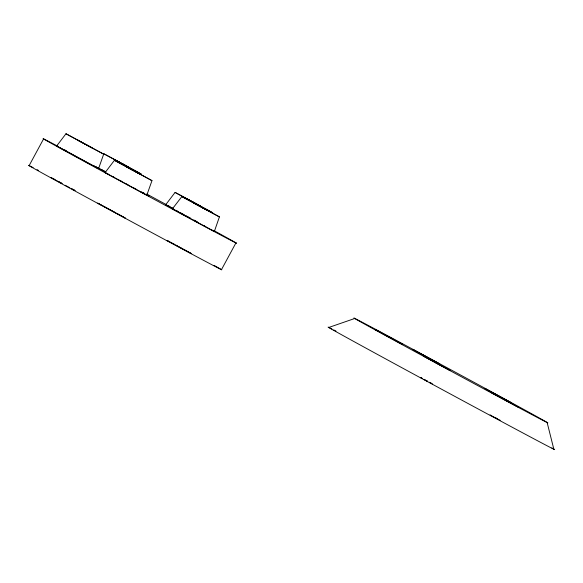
<?xml version="1.0" encoding="UTF-8"?>
<svg xmlns="http://www.w3.org/2000/svg" width="583" height="583" viewBox="0 0 583 583"><rect width="100%" height="100%" fill="white"/><g stroke="black" fill="none" stroke-linecap="round" stroke-linejoin="round"><path stroke-width="0.87" d="M200.333 206.448L181.852 196.588L172.444 208.787L214.355 231.444L219.412 216.891L193.52 202.899L207.745 210.58L201.944 207.402M98.549 168.655L103.687 154.145L65.974 133.755L56.646 145.998L98.549 168.655L68.087 152.061M132.56 170.083L126.096 166.643L140.306 174.317L114.428 160.318L105.115 172.561L146.829 195.145L151.974 180.643L135.023 171.336M29.15 165.594L43.616 138.841M221.438 269.71L235.904 242.958M173.122 208.765L165.747 204.669L175.075 192.426L194.183 202.629M328.87 327.435L354.858 318.449M219.412 216.891L181.852 196.588M172.444 208.787L177.698 211.534M103.687 154.145L84.579 143.943M56.646 145.998L62.979 149.321M165.747 204.669L171.402 207.635M151.974 180.643L114.428 160.318M105.115 172.561L108.278 174.215M95.269 166.41L96.873 167.255M147.659 195.203L149.073 195.939L146.566 194.533M167.19 240.488L168.8 241.34M170.411 242.193L172.021 243.045M191.486 253.671L167.081 240.488M98.396 168.057L105.807 172.029M101.704 205.252L97.696 203.117L125.316 218.093L117.285 213.655M103.308 206.112L115.747 212.824M422.595 378.571L420.438 377.441L422.456 378.571M63.707 149.714L66.63 151.274M178.347 211.877L184.068 214.945M51.049 177.502L54.904 179.564M58.759 181.634L61.842 183.281M65.194 185.285L69.822 187.762M71.366 188.593L75.222 190.656M432.55 384.022L429.328 382.295M490.092 414.87L491.6 415.679M120.608 162.825L115.23 159.961L129.499 167.671L124.303 164.821M83.078 142.952L77.699 140.095L82.895 142.952M86.583 144.948L91.961 147.805L84.921 143.95M112.65 176.547L114.202 177.37M141.968 192.157L143.403 192.922M194.03 220.097L196.937 221.657M186.217 216.104L187.653 216.876M424.089 379.373L425.24 379.992M498.399 419.439L495.426 417.836M123.545 164.326L103.541 153.628L141.188 174.004L122.459 163.823M186.422 215.987L190.306 218.086M119.537 180.242L121.781 181.451M188.426 217.291L189.971 218.122M126.431 183.966L127.998 184.804M435.45 362.422L423.95 356.279L450.477 370.65L435.486 362.619M425.816 380.305L427.667 381.304M193.046 202.09L212.795 212.824L175.075 192.426M192.966 202.148L201.004 206.448L194.904 203.103M84.732 143.95L65.974 133.755M181.007 213.057L184.104 214.733M193.84 220.214L197.724 222.312M495.193 417.617L497.029 418.609M492.97 416.51L494.807 417.501M172.808 243.468L174.383 244.321M175.949 245.173L177.523 246.026M179.098 246.871L183.033 248.999M184.607 249.852L186.174 250.705M425.634 380.298L427.477 381.297M175.986 210.325L177.421 211.104M105.64 172.189L96.363 167.11M143.207 192.703L144.686 193.505M134.017 188.076L136.087 189.198M491.265 415.584L492.402 416.196M429.511 382.302L431.223 383.228M423.921 379.365L425.065 379.985M72.43 189.045L74.697 190.277M52.324 178.296L62.155 183.638M203.591 225.497L205.784 226.7M140.153 191.421L145.043 194.11M498.735 419.534L500.178 420.328M186.946 251.127L191.552 253.678M211.381 229.768L214.355 231.444M94.213 165.878L94.592 166.111M547.145 422.566A109.99 0.576 28.4 0 1 393.532 339.962A109.99 0.576 28.4 0 1 412.334 348.998A109.99 0.576 28.4 0 1 547.145 422.566L553.85 449.245M213.99 265.345A109.99 0.576 28.4 0 1 130.235 220.972A109.99 0.576 28.4 0 1 33.122 167.613M37.072 169.682A109.99 0.576 28.4 0 1 38.42 170.389M214.041 230.642A109.99 0.576 28.4 0 1 209.333 228.973A109.99 0.576 28.4 0 1 80.33 159.283A109.99 0.576 28.4 0 1 57.498 146.078M64.728 149.918A109.99 0.576 28.4 0 1 66.207 150.706M101.092 169.391A109.99 0.576 28.4 0 1 105.603 171.817M146.705 194.001A109.99 0.576 28.4 0 1 166.643 204.801M168.21 205.653A109.99 0.576 28.4 0 1 169.777 206.506M171.322 207.344A109.99 0.576 28.4 0 1 172.859 208.175M551.824 447.897A128.69 0.67 28.4 0 1 439.239 387.957A128.69 0.67 28.4 0 1 331.902 328.965M333.775 329.934A128.69 0.67 28.4 0 1 335.99 331.093M375.969 329.949L375.467 329.701L402.219 344.167L375.969 329.949M485.071 388.621L484.568 388.373L511.32 402.838L485.071 388.621M491.768 392.738L491.265 392.49L518.017 406.956L491.768 392.738M413.792 349.968L413.048 349.589L439.706 364.018L413.792 349.968M187.354 199.051L186.866 198.796L191.166 201.171L187.354 199.051"/></g></svg>
